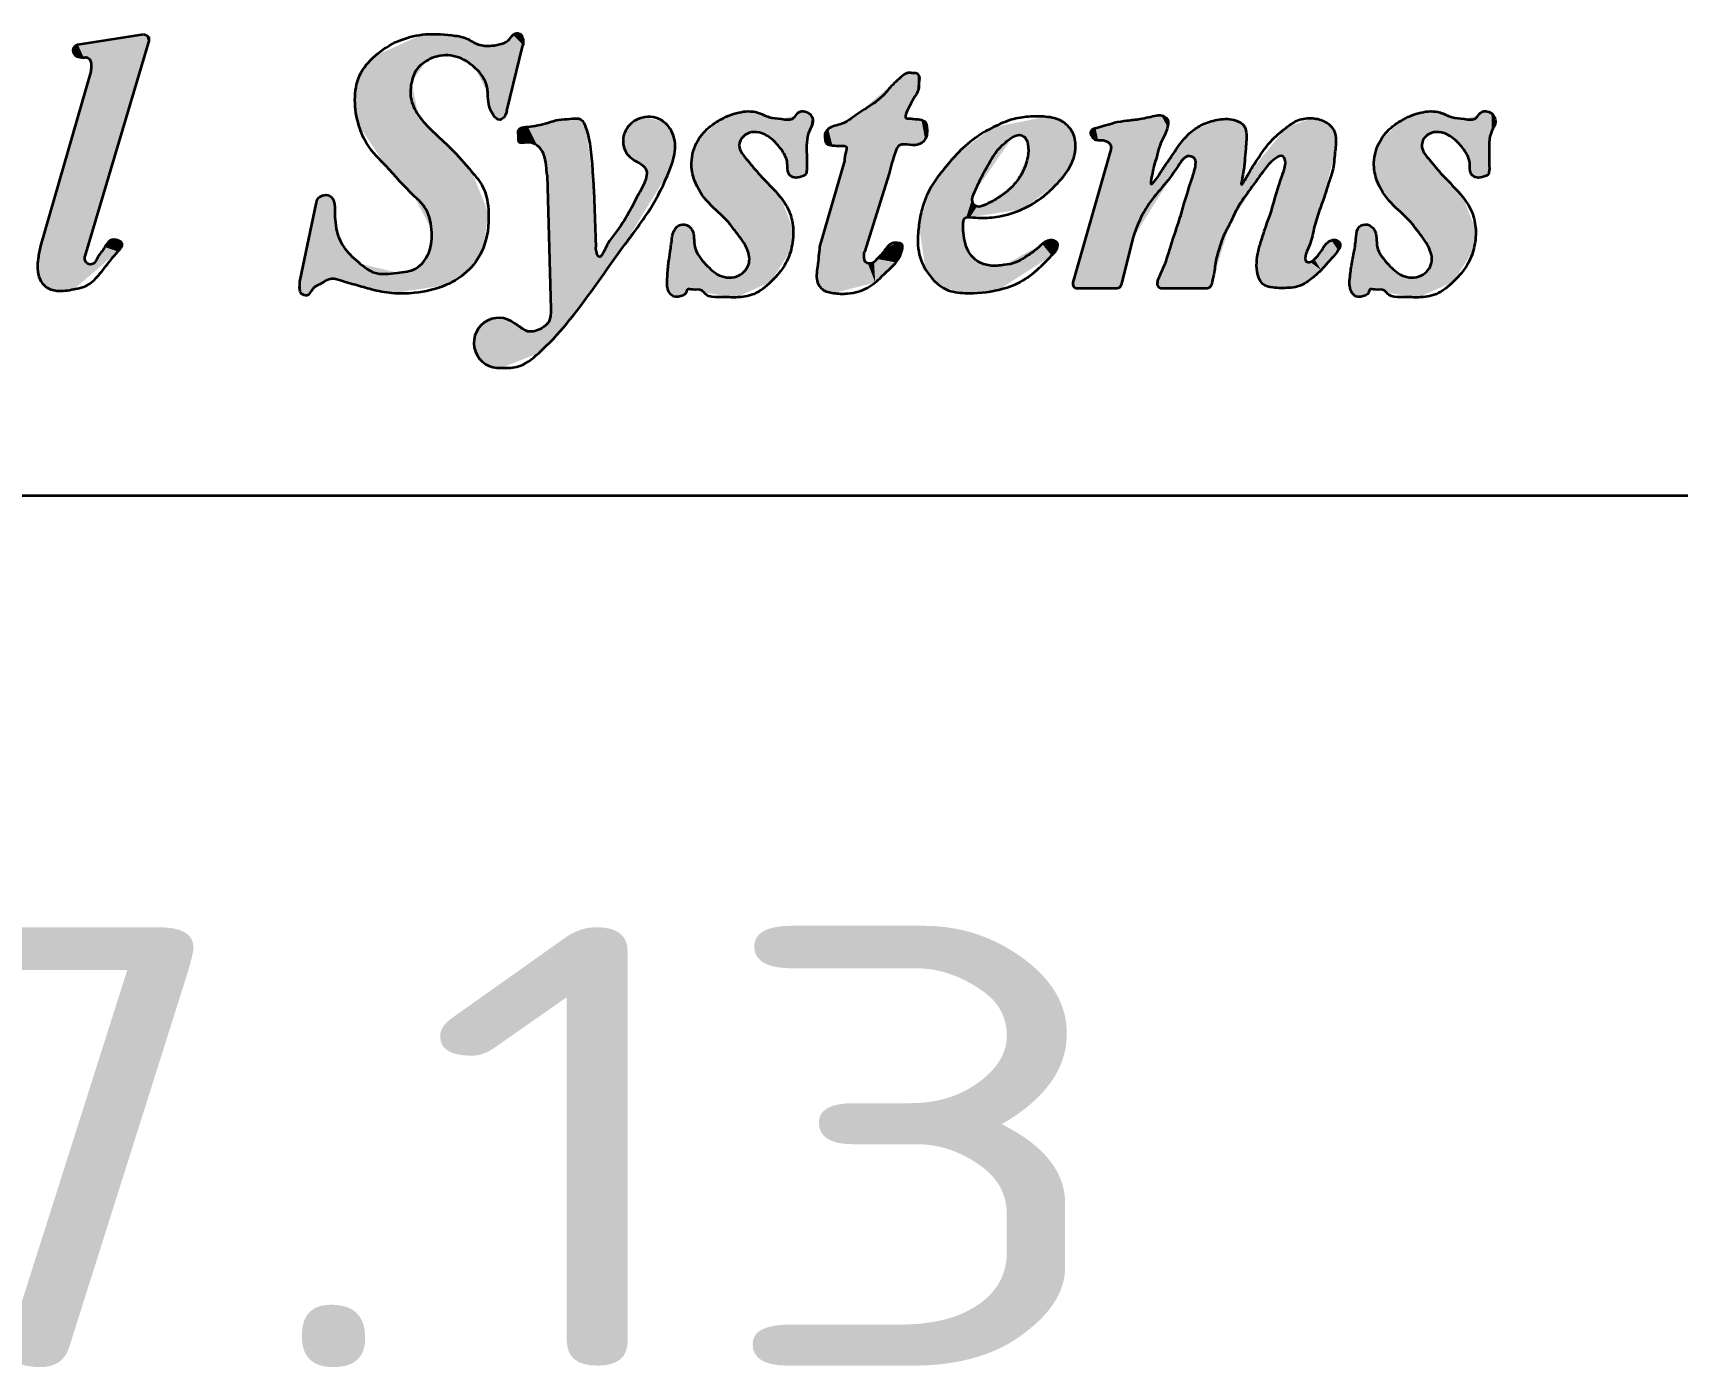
# Model space of a CAD drawing. Extents: x 23 to 417, y 3 to 294.
# Drawn here: x 306.97 to 315.95, y 33.48 to 40.76 of the extents above; entities that cross this region are included whole.
import ezdxf
from ezdxf.enums import TextEntityAlignment as Align

# ---------------------------------------------------------------- set-up
doc = ezdxf.new("R2010")
doc.units = 0
doc.layers.get('0').update_dxf_attribs({"lineweight": 13})
doc.layers.add('5', color=7, linetype='Continuous', lineweight=13)
doc.layers.add('6', color=7, linetype='Continuous', lineweight=13)
doc.styles.get("Standard").update_dxf_attribs({"font": 'isocp.shx'})

# ---------------------------------------------------------------- blocks, each defined once
blk = doc.blocks.new('BLOCK4')
at = {"layer": '5', "color": 7, "lineweight": 13}
blk.add_text('2017.07.13', height=2.4, dxfattribs=at).set_placement((294.6337, 33.481), (312.9106, 33.481), align=Align.FIT)
blk = doc.blocks.new('BLOCK62')
at = {"color": 7, "lineweight": 5}
for points in [[(307.5765, 40.7538), (307.2486, 40.6271), (307.2175, 40.6972)], [(307.5765, 40.7538), (307.2758, 40.6223), (307.2486, 40.6271), (307.2631, 40.6277)], [(307.5765, 40.7538), (307.2899, 40.5725), (307.2758, 40.6223), (307.2846, 40.6098)], [(307.6007, 40.7054), (307.2899, 40.5725), (307.5901, 40.7493), (307.5765, 40.7538)], [(307.6007, 40.7054), (307.5901, 40.7493), (307.6048, 40.7263), (307.6021, 40.7369)], [(307.201, 40.6879), (307.1985, 40.6425), (307.1904, 40.6658)], [(307.212, 40.6327), (307.1985, 40.6425), (307.2175, 40.6972), (307.201, 40.6879)], [(307.212, 40.6327), (307.2175, 40.6972), (307.2486, 40.6271)], [(307.6007, 40.7054), (307.2552, 39.543), (307.2899, 40.5725), (307.2874, 40.5508)], [(307.0091, 39.4189), (307.0134, 39.5985), (307.0406, 39.3773), (307.2874, 40.5508)], [(307.0406, 39.3773), (307.2874, 40.5508), (307.1032, 39.3542)], [(307.1952, 39.3622), (307.1032, 39.3542), (307.2552, 39.543), (307.2874, 40.5508)], [(306.9988, 39.4546), (307.0002, 39.5302), (307.0091, 39.4189), (307.0134, 39.5985)], [(307.4361, 39.5682), (307.3133, 39.5143), (307.3644, 39.5921), (307.3247, 39.5343)], [(307.4361, 39.5682), (307.3644, 39.5921), (307.3817, 39.6183)], [(307.3817, 39.6183), (307.4064, 39.6324), (307.4361, 39.5682), (307.4378, 39.6278)], [(307.4361, 39.5682), (307.4378, 39.6278), (307.4526, 39.5875), (307.4548, 39.6175)], [(307.4526, 39.5875), (307.4548, 39.6175), (307.4584, 39.5972), (307.4595, 39.6108)], [(307.4584, 39.5972), (307.4595, 39.6108), (307.4604, 39.6065)], [(307.1952, 39.3622), (307.2939, 39.4982), (307.4361, 39.5682)], [(307.1952, 39.3622), (307.2552, 39.543), (307.2631, 39.5077), (307.2575, 39.5177)], [(307.1952, 39.3622), (307.2631, 39.5077), (307.2939, 39.4982), (307.2774, 39.4991)], [(307.4361, 39.5682), (307.2939, 39.4982), (307.3133, 39.5143), (307.3066, 39.5059)]]:
    blk.add_solid(points, dxfattribs=at)
blk = doc.blocks.new('BLOCK63')
at = {"color": 7, "lineweight": 5}
for points in [[(309.0974, 40.7512), (308.8406, 40.6366), (309.0392, 40.4933), (308.9001, 40.0329)], [(309.0974, 40.7512), (309.0392, 40.4933), (309.2561, 40.7483), (309.1185, 40.6064)], [(309.1185, 40.6064), (309.1636, 40.6287), (309.2561, 40.7483), (309.2824, 40.6311)], [(309.2561, 40.7483), (309.2824, 40.6311), (309.3389, 40.7301), (309.3862, 40.5691)], [(309.6464, 40.6948), (309.5931, 40.7505), (309.5584, 40.3361), (309.574, 40.7275)], [(309.6464, 40.6948), (309.6182, 40.7596), (309.5931, 40.7505), (309.605, 40.7581)], [(309.6464, 40.6948), (309.6429, 40.7379), (309.6182, 40.7596), (309.6359, 40.7506)], [(309.3389, 40.7301), (309.3862, 40.5691), (309.403, 40.6984), (309.4547, 40.4294)], [(309.403, 40.6984), (309.4547, 40.4294), (309.4769, 40.6914), (309.4661, 40.3504)], [(309.4769, 40.6914), (309.4661, 40.3504), (309.4851, 40.3122)], [(309.5342, 40.7029), (309.4769, 40.6914), (309.4998, 40.295), (309.4851, 40.3122)], [(309.5342, 40.7029), (309.4998, 40.295), (309.5222, 40.2866), (309.5083, 40.2891)], [(309.5222, 40.2866), (309.5333, 40.2912), (309.5342, 40.7029), (309.5451, 40.3031)], [(309.5342, 40.7029), (309.5451, 40.3031), (309.574, 40.7275), (309.5584, 40.3361)], [(308.7561, 40.5294), (308.9001, 40.0329), (308.8406, 40.6366)], [(308.7561, 40.5294), (308.7297, 40.3957), (308.9001, 40.0329), (308.7512, 40.2551)], [(309.0493, 39.8743), (309.0392, 40.4933), (308.9001, 40.0329)], [(309.0743, 40.3144), (309.0392, 40.4933), (309.1477, 39.689), (309.0493, 39.8743)], [(309.0743, 40.3144), (309.1477, 39.689), (309.2531, 40.1307)], [(309.1477, 39.689), (309.2236, 39.3839), (309.2531, 40.1307), (309.3533, 39.4699)], [(309.2531, 40.1307), (309.3533, 39.4699), (309.366, 40.0046), (309.4291, 39.5849)], [(309.366, 40.0046), (309.4291, 39.5849), (309.4588, 39.7785)], [(308.5364, 39.3883), (308.5231, 39.8476), (308.5182, 39.8277)], [(308.5808, 39.4129), (308.5517, 39.8733), (308.5364, 39.3883), (308.5231, 39.8476)], [(308.5921, 39.8712), (308.5794, 39.8758), (308.5808, 39.4129), (308.5517, 39.8733)], [(308.621, 39.418), (308.6083, 39.855), (308.5808, 39.4129), (308.5921, 39.8712)], [(308.621, 39.418), (308.6194, 39.7942), (308.6083, 39.855), (308.6159, 39.8361)], [(308.5182, 39.8277), (308.4302, 39.4119), (308.4516, 39.3296), (308.4382, 39.3373)], [(308.5182, 39.8277), (308.4516, 39.3296), (308.4718, 39.3305), (308.4662, 39.3284)], [(308.5182, 39.8277), (308.4718, 39.3305), (308.4919, 39.3535), (308.4812, 39.3384)], [(308.5182, 39.8277), (308.4919, 39.3535), (308.5364, 39.3883), (308.5132, 39.3764)], [(308.6312, 39.677), (308.6194, 39.7942), (308.6567, 39.4073), (308.621, 39.418)], [(308.6312, 39.677), (308.6567, 39.4073), (308.6743, 39.585)], [(309.2236, 39.3839), (309.1477, 39.689), (309.0911, 39.4975), (309.132, 39.5608)], [(308.7589, 39.5015), (308.6743, 39.585), (308.9314, 39.3407), (308.6567, 39.4073)], [(308.7589, 39.5015), (308.9314, 39.3407), (308.961, 39.4521)], [(309.2236, 39.3839), (309.0911, 39.4975), (308.961, 39.4521), (309.0309, 39.4629)], [(308.4302, 39.4119), (308.4277, 39.362), (308.4382, 39.3373), (308.4299, 39.351)], [(309.2236, 39.3839), (308.961, 39.4521), (308.9314, 39.3407)]]:
    blk.add_solid(points, dxfattribs=at)
blk = doc.blocks.new('BLOCK64')
at = {"color": 7, "lineweight": 5}
for points in [[(310.3126, 40.3014), (310.3074, 40.0322), (310.2561, 40.2806), (310.2752, 40.0536)], [(310.3126, 40.3014), (310.4162, 40.2746), (310.3074, 40.0322), (310.3222, 39.9944)], [(309.6306, 40.2388), (309.6234, 40.1716), (309.6204, 40.2211), (309.6231, 40.1914)], [(309.6306, 40.2388), (309.6282, 40.1623), (309.6234, 40.1716), (309.6246, 40.1666)], [(309.6358, 40.1602), (309.6282, 40.1623), (309.6507, 40.2461), (309.6306, 40.2388)], [(309.6358, 40.1602), (309.6507, 40.2461), (309.6458, 40.1605)], [(309.6688, 40.1633), (309.6458, 40.1605), (309.6737, 40.2487), (309.6507, 40.2461)], [(309.6688, 40.1633), (309.6737, 40.2487), (309.725, 40.1463)], [(309.9026, 40.2921), (309.725, 40.1463), (309.6737, 40.2487)], [(309.9026, 40.2921), (309.7734, 40.0366), (309.725, 40.1463), (309.759, 40.1013)], [(309.9026, 40.2921), (309.799, 39.2531), (309.7734, 40.0366), (309.7782, 39.9851)], [(309.8855, 39.1747), (309.7954, 39.2053), (309.9026, 40.2921), (309.799, 39.2531)], [(309.8855, 39.1747), (309.9026, 40.2921), (310.0512, 39.5555), (310.0439, 39.5912)], [(310.0439, 39.5912), (309.9026, 40.2921), (309.9741, 40.2773), (309.9454, 40.294)], [(310.0439, 39.5912), (309.9741, 40.2773), (310.0301, 39.9515), (309.9886, 40.2461)], [(310.2275, 40.0869), (310.194, 40.1579), (310.2561, 40.2806), (310.2216, 40.2507)], [(310.2275, 40.0869), (310.2561, 40.2806), (310.2752, 40.0536)], [(310.4467, 40.0101), (310.3177, 39.964), (310.4162, 40.2746), (310.3222, 39.9944)], [(310.4467, 40.0101), (310.4162, 40.2746), (310.4771, 40.1292), (310.4502, 40.2371)], [(310.0439, 39.5912), (310.0301, 39.9515), (310.0333, 39.9054)], [(310.4467, 40.0101), (310.1824, 39.5786), (310.3177, 39.964), (310.2915, 39.9071)], [(310.1824, 39.5786), (310.0795, 39.5535), (310.2915, 39.9071), (310.1627, 39.6845)], [(309.8855, 39.1747), (310.0667, 39.5385), (310.1824, 39.5786)], [(310.1824, 39.5786), (310.0667, 39.5385), (310.0795, 39.5535), (310.071, 39.5416)], [(309.8855, 39.1747), (310.0512, 39.5555), (310.0609, 39.5396), (310.0567, 39.5443)], [(309.8855, 39.1747), (310.0609, 39.5396), (310.0667, 39.5385), (310.0632, 39.5384)], [(309.398, 39.1402), (309.3909, 39.012), (309.3843, 39.1098), (309.3807, 39.0437)], [(309.4185, 39.1664), (309.4084, 38.9837), (309.398, 39.1402), (309.3909, 39.012)], [(309.4448, 39.1869), (309.4323, 38.9604), (309.4185, 39.1664), (309.4084, 38.9837)], [(309.4753, 39.2004), (309.4611, 38.9436), (309.4448, 39.1869), (309.4323, 38.9604)], [(309.5081, 39.2062), (309.4931, 38.9343), (309.4753, 39.2004), (309.4611, 38.9436)], [(309.5413, 39.2039), (309.5264, 38.9329), (309.5081, 39.2062), (309.4931, 38.9343)], [(309.7327, 39.014), (309.5264, 38.9329), (309.573, 39.1936), (309.5413, 39.2039)], [(309.7327, 39.014), (309.573, 39.1936), (309.6548, 39.14), (309.6013, 39.1759)], [(309.7327, 39.014), (309.6548, 39.14), (309.749, 39.15), (309.6986, 39.1313)], [(309.8855, 39.1747), (309.7327, 39.014), (309.7954, 39.2053), (309.749, 39.15)], [(309.3843, 39.1098), (309.3807, 39.0437), (309.3785, 39.077)]]:
    blk.add_solid(points, dxfattribs=at)
blk = doc.blocks.new('BLOCK65')
at = {"color": 7, "lineweight": 5}
for points in [[(310.8241, 40.3265), (310.8044, 39.68), (310.7143, 40.2818), (310.6602, 39.8329)], [(310.8652, 39.5909), (310.8044, 39.68), (310.827, 40.1475), (310.8241, 40.3265)], [(310.827, 40.1475), (310.8241, 40.3265), (310.8336, 40.1735), (310.9276, 40.3265)], [(310.8336, 40.1735), (310.9276, 40.3265), (310.8496, 40.1963), (310.8937, 40.2185)], [(310.8937, 40.2185), (310.9276, 40.3265), (310.9494, 40.2129), (310.9912, 40.3014)], [(310.9494, 40.2129), (310.9912, 40.3014), (311.0119, 40.1749), (311.0583, 40.2913)], [(311.1352, 40.3108), (311.0843, 40.0742), (311.0583, 40.2913), (311.0626, 40.1159)], [(311.1352, 40.3108), (311.0911, 40.0106), (311.0843, 40.0742), (311.0894, 40.0513)], [(311.1352, 40.3108), (311.1189, 39.9737), (311.0911, 40.0106), (311.097, 39.9923)], [(311.1352, 40.3108), (311.1572, 39.9737), (311.1189, 39.9737), (311.131, 39.9709)], [(311.1352, 40.3108), (311.1544, 40.3293), (311.1572, 39.9737), (311.1713, 40.3333)], [(311.1572, 39.9737), (311.1713, 40.3333), (311.1765, 39.9798), (311.2077, 40.3226)], [(311.1847, 39.9845), (311.1765, 39.9798), (311.1978, 40.1841), (311.2077, 40.3226)], [(311.1978, 40.1841), (311.2077, 40.3226), (311.2101, 40.2262), (311.2246, 40.3017)], [(311.2101, 40.2262), (311.2246, 40.3017), (311.2258, 40.2591), (311.2296, 40.2763)], [(310.7143, 40.2818), (310.6602, 39.8329), (310.5997, 40.1705), (310.5828, 39.9554)], [(311.0119, 40.1749), (311.0583, 40.2913), (311.0626, 40.1159)], [(310.5997, 40.1705), (310.5828, 39.9554), (310.5666, 40.0523)], [(310.827, 40.1475), (310.8334, 40.1185), (310.8652, 39.5909), (310.8717, 40.0658)], [(311.1951, 40.0957), (311.1927, 39.9945), (311.1978, 40.1841), (311.1847, 39.9845)], [(310.8652, 39.5909), (310.8717, 40.0658), (310.882, 39.5349), (311.0519, 39.8646)], [(311.1951, 40.0957), (311.1964, 40.0184), (311.1927, 39.9945), (311.1951, 40.0081)], [(310.9991, 39.4023), (310.8606, 39.4659), (311.0519, 39.8646), (310.882, 39.5349)], [(310.9991, 39.4023), (311.0519, 39.8646), (311.1097, 39.5775)], [(311.1097, 39.5775), (311.0519, 39.8646), (311.1217, 39.6882)], [(310.4854, 39.3198), (310.4586, 39.3294), (310.4739, 39.6882), (310.4619, 39.6491)], [(310.4854, 39.3198), (310.4739, 39.6882), (310.486, 39.7034)], [(310.5206, 39.3289), (310.4854, 39.3198), (310.5067, 39.7141), (310.486, 39.7034)], [(310.5206, 39.3289), (310.5067, 39.7141), (310.5334, 39.3379), (310.5304, 39.7152)], [(310.5518, 39.7055), (310.5334, 39.3379), (310.5304, 39.7152)], [(310.5518, 39.7055), (310.5424, 39.3587), (310.5334, 39.3379), (310.5405, 39.3545)], [(310.5518, 39.7055), (310.5499, 39.3625), (310.5424, 39.3587), (310.5444, 39.3606)], [(310.5499, 39.3625), (310.5518, 39.7055), (310.557, 39.3625), (310.5678, 39.6882)], [(310.557, 39.3625), (310.5678, 39.6882), (310.5732, 39.3604), (310.5782, 39.6588)], [(310.4432, 39.3484), (310.4345, 39.3748), (310.4619, 39.6491), (310.4349, 39.4317)], [(310.4432, 39.3484), (310.4619, 39.6491), (310.4586, 39.3294)], [(310.5732, 39.3604), (310.5782, 39.6588), (310.5843, 39.5944)], [(310.6085, 39.3596), (310.5732, 39.3604), (310.5975, 39.5592), (310.5843, 39.5944)], [(310.6085, 39.3596), (310.5975, 39.5592), (310.6351, 39.3438), (310.6452, 39.4979)], [(310.8087, 39.318), (310.6351, 39.3438), (310.7197, 39.4379), (310.6452, 39.4979)], [(310.8087, 39.318), (310.7197, 39.4379), (310.8248, 39.4369), (310.7722, 39.426)], [(310.9991, 39.4023), (310.8087, 39.318), (310.8606, 39.4659), (310.8248, 39.4369)]]:
    blk.add_solid(points, dxfattribs=at)
blk = doc.blocks.new('BLOCK66')
at = {"color": 7, "lineweight": 5}
for points in [[(311.4651, 40.3133), (311.7263, 40.5341), (311.5088, 39.5452), (311.5105, 39.5651)], [(311.7263, 40.5341), (311.6455, 39.9931), (311.5105, 39.5651)], [(311.7263, 40.5341), (311.6915, 40.1375), (311.6455, 39.9931), (311.6798, 40.1122)], [(311.7263, 40.5341), (311.7341, 40.3038), (311.6915, 40.1375), (311.7165, 40.1524)], [(311.7263, 40.5341), (311.7693, 40.5437), (311.7341, 40.3038), (311.7346, 40.3096)], [(311.7346, 40.3096), (311.7693, 40.5437), (311.7383, 40.3224)], [(311.7383, 40.3224), (311.7693, 40.5437), (311.7776, 40.4011), (311.7879, 40.5433)], [(311.7776, 40.4011), (311.7879, 40.5433), (311.7986, 40.4352), (311.8021, 40.5356)], [(311.7986, 40.4352), (311.8021, 40.5356), (311.8083, 40.4911), (311.8092, 40.5203)], [(311.8083, 40.4911), (311.8092, 40.5203), (311.8101, 40.5105)], [(311.4651, 40.3133), (311.4044, 40.1432), (311.3855, 40.2642), (311.3972, 40.1441)], [(311.4651, 40.3133), (311.4128, 40.137), (311.4044, 40.1432), (311.4099, 40.141)], [(311.4651, 40.3133), (311.5088, 39.5452), (311.4128, 40.137), (311.4134, 40.1315)], [(311.7577, 40.1499), (311.7165, 40.1524), (311.7352, 40.2991), (311.7341, 40.3038)], [(311.7577, 40.1499), (311.7352, 40.2991), (311.7412, 40.2949), (311.7365, 40.2973)], [(311.7412, 40.2949), (311.7549, 40.2937), (311.7577, 40.1499), (311.7867, 40.2906)], [(311.313, 40.2368), (311.2996, 40.1634), (311.2944, 40.2043), (311.2954, 40.1805)], [(311.313, 40.2368), (311.3354, 40.1472), (311.2996, 40.1634), (311.3127, 40.1513)], [(311.313, 40.2368), (311.3352, 40.2494), (311.3354, 40.1472), (311.3855, 40.2642)], [(311.3354, 40.1472), (311.3855, 40.2642), (311.3807, 40.1439), (311.3972, 40.1441)], [(311.7577, 40.1499), (311.7867, 40.2906), (311.7984, 40.1506), (311.8216, 40.2864)], [(311.7984, 40.1506), (311.8216, 40.2864), (311.8164, 40.1571), (311.8415, 40.181)], [(311.8216, 40.2864), (311.8372, 40.2798), (311.8415, 40.181), (311.8472, 40.2672)], [(311.8415, 40.181), (311.8472, 40.2672), (311.8499, 40.202), (311.8509, 40.2495)], [(311.5122, 39.5177), (311.4083, 40.1103), (311.5088, 39.5452), (311.4134, 40.1315)], [(311.2547, 39.3985), (311.2657, 39.594), (311.2808, 39.3627), (311.4018, 40.0628)], [(311.2808, 39.3627), (311.4018, 40.0628), (311.2996, 39.3518), (311.3427, 39.3411)], [(311.5122, 39.5177), (311.3427, 39.3411), (311.4083, 40.1103), (311.4018, 40.0628)], [(311.2491, 39.4263), (311.2539, 39.485), (311.2547, 39.3985), (311.2657, 39.594)], [(311.5791, 39.5276), (311.6309, 39.5883), (311.6828, 39.5085), (311.6869, 39.6152)], [(311.6828, 39.5085), (311.6869, 39.6152), (311.7155, 39.5774), (311.709, 39.6113)], [(311.7155, 39.5774), (311.709, 39.6113), (311.7186, 39.5976)], [(311.5694, 39.3993), (311.3427, 39.3411), (311.5289, 39.5031), (311.5122, 39.5177)], [(311.5694, 39.3993), (311.5289, 39.5031), (311.5626, 39.5105), (311.5524, 39.5045)], [(311.5694, 39.3993), (311.5626, 39.5105), (311.6828, 39.5085), (311.5791, 39.5276)]]:
    blk.add_solid(points, dxfattribs=at)
blk = doc.blocks.new('BLOCK67')
at = {"color": 7, "lineweight": 5}
for points in [[(314.4392, 40.2818), (314.5294, 39.68), (314.549, 40.3265)], [(314.5585, 40.1735), (314.549, 40.3265), (314.5519, 40.1475), (314.5294, 39.68)], [(314.5746, 40.1963), (314.6526, 40.3265), (314.5585, 40.1735), (314.549, 40.3265)], [(314.5746, 40.1963), (314.6186, 40.2185), (314.6526, 40.3265), (314.6743, 40.2129)], [(314.6526, 40.3265), (314.6743, 40.2129), (314.7161, 40.3014), (314.7368, 40.1749)], [(314.7161, 40.3014), (314.7368, 40.1749), (314.7832, 40.2913), (314.7875, 40.1159)], [(314.8601, 40.3108), (314.7832, 40.2913), (314.8092, 40.0742), (314.7875, 40.1159)], [(314.8601, 40.3108), (314.8092, 40.0742), (314.816, 40.0106), (314.8143, 40.0513)], [(314.8601, 40.3108), (314.816, 40.0106), (314.8439, 39.9737), (314.822, 39.9923)], [(314.8601, 40.3108), (314.8439, 39.9737), (314.8821, 39.9737), (314.8559, 39.9709)], [(314.8601, 40.3108), (314.8821, 39.9737), (314.8794, 40.3293)], [(314.8963, 40.3333), (314.8794, 40.3293), (314.9015, 39.9798), (314.8821, 39.9737)], [(314.8963, 40.3333), (314.9015, 39.9798), (314.9326, 40.3226)], [(314.9015, 39.9798), (314.9227, 40.1841), (314.9326, 40.3226), (314.935, 40.2262)], [(314.9326, 40.3226), (314.935, 40.2262), (314.9496, 40.3017), (314.9507, 40.2591)], [(314.9496, 40.3017), (314.9507, 40.2591), (314.9546, 40.2763)], [(314.3247, 40.1705), (314.3851, 39.8329), (314.4392, 40.2818), (314.5294, 39.68)], [(314.2915, 40.0523), (314.3077, 39.9554), (314.3247, 40.1705), (314.3851, 39.8329)], [(314.5519, 40.1475), (314.5294, 39.68), (314.5901, 39.5909)], [(314.5901, 39.5909), (314.5583, 40.1185), (314.5519, 40.1475)], [(314.5901, 39.5909), (314.6069, 39.5349), (314.5583, 40.1185), (314.5966, 40.0658)], [(314.9227, 40.1841), (314.9015, 39.9798), (314.9096, 39.9845)], [(314.9201, 40.0957), (314.9227, 40.1841), (314.9176, 39.9945), (314.9096, 39.9845)], [(314.7769, 39.8646), (314.5966, 40.0658), (314.724, 39.4023), (314.6069, 39.5349)], [(314.9201, 40.0957), (314.9176, 39.9945), (314.9213, 40.0184), (314.92, 40.0081)], [(314.7769, 39.8646), (314.724, 39.4023), (314.8466, 39.6882), (314.8347, 39.5775)], [(314.1945, 39.6491), (314.2104, 39.3198), (314.2013, 39.6881), (314.211, 39.7034)], [(314.2455, 39.3289), (314.2312, 39.7143), (314.2104, 39.3198), (314.211, 39.7034)], [(314.2455, 39.3289), (314.2583, 39.3379), (314.2312, 39.7143), (314.2553, 39.7152)], [(314.2769, 39.7054), (314.2553, 39.7152), (314.2654, 39.3545), (314.2583, 39.3379)], [(314.2769, 39.7054), (314.2654, 39.3545), (314.2694, 39.3606), (314.2674, 39.3587)], [(314.2694, 39.3606), (314.2749, 39.3625), (314.2769, 39.7054), (314.2819, 39.3625)], [(314.2769, 39.7054), (314.2819, 39.3625), (314.2927, 39.6882), (314.2981, 39.3604)], [(314.2927, 39.6882), (314.2981, 39.3604), (314.303, 39.6589)], [(314.1607, 39.4317), (314.1594, 39.3748), (314.1945, 39.6491), (314.1681, 39.3484)], [(314.1681, 39.3484), (314.1835, 39.3294), (314.1945, 39.6491), (314.2104, 39.3198)], [(314.3092, 39.5944), (314.303, 39.6589), (314.3334, 39.3596), (314.2981, 39.3604)], [(314.3092, 39.5944), (314.3334, 39.3596), (314.3225, 39.5592)], [(314.3701, 39.4979), (314.3225, 39.5592), (314.3601, 39.3438), (314.3334, 39.3596)], [(314.3701, 39.4979), (314.3601, 39.3438), (314.4446, 39.4379), (314.5336, 39.318)], [(314.6069, 39.5349), (314.5855, 39.4659), (314.724, 39.4023), (314.5498, 39.4369)], [(314.5336, 39.318), (314.4971, 39.426), (314.4446, 39.4379)], [(314.724, 39.4023), (314.5498, 39.4369), (314.5336, 39.318), (314.4971, 39.426)]]:
    blk.add_solid(points, dxfattribs=at)
blk = doc.blocks.new('BLOCK68')
at = {"color": 7, "lineweight": 5}
for points in [[(312.501, 40.3032), (312.2131, 40.2459), (312.3439, 40.2031), (312.32, 40.1935)], [(312.501, 40.3032), (312.3439, 40.2031), (312.3935, 40.1801), (312.3717, 40.2004)], [(312.501, 40.3032), (312.3935, 40.1801), (312.5652, 39.9418), (312.4024, 40.1534)], [(312.501, 40.3032), (312.5652, 39.9418), (312.5875, 40.2787)], [(312.2131, 40.2459), (312.0135, 40.0979), (312.0658, 39.7542), (312.0533, 39.7431)], [(312.2131, 40.2459), (312.0658, 39.7542), (312.1116, 39.892), (312.0984, 39.8563)], [(312.2131, 40.2459), (312.1116, 39.892), (312.32, 40.1935)], [(312.6392, 40.0439), (312.5875, 40.2787), (312.5652, 39.9418)], [(312.6392, 40.0439), (312.6629, 40.138), (312.5875, 40.2787), (312.6443, 40.2219)], [(312.4016, 40.0851), (312.5652, 39.9418), (312.4024, 40.1534)], [(312.0135, 40.0979), (311.8761, 39.9231), (312.0576, 39.3414), (311.9333, 39.3739)], [(312.0135, 40.0979), (312.0576, 39.3414), (312.0533, 39.7431), (312.0499, 39.7231)], [(312.4016, 40.0851), (312.3285, 39.935), (312.5652, 39.9418), (312.3722, 39.799)], [(311.8761, 39.9231), (311.8079, 39.7126), (311.9333, 39.3739), (311.8441, 39.4701)], [(312.0864, 39.7553), (312.0998, 39.8389), (312.0658, 39.7542), (312.0984, 39.8563)], [(312.1723, 39.8249), (312.1405, 39.8131), (312.3285, 39.935), (312.3722, 39.799)], [(312.0864, 39.7553), (312.1249, 39.814), (312.0998, 39.8389), (312.1096, 39.8236)], [(312.0864, 39.7553), (312.3722, 39.799), (312.1249, 39.814), (312.1405, 39.8131)], [(312.0616, 39.6102), (312.0499, 39.7231), (312.0859, 39.5563), (312.0576, 39.3414)], [(312.532, 39.5459), (312.4813, 39.6086), (312.2443, 39.3598), (312.2735, 39.4947)], [(312.532, 39.5459), (312.5343, 39.6295), (312.4813, 39.6086), (312.5015, 39.6234)], [(312.5618, 39.5854), (312.5487, 39.6262), (312.532, 39.5459), (312.5343, 39.6295)], [(312.5618, 39.5854), (312.5657, 39.6052), (312.5487, 39.6262), (312.5595, 39.6186)], [(312.2443, 39.3598), (312.129, 39.5143), (312.0576, 39.3414), (312.0859, 39.5563)], [(312.2443, 39.3598), (312.2735, 39.4947), (312.129, 39.5143), (312.1948, 39.4916)]]:
    blk.add_solid(points, dxfattribs=at)
blk = doc.blocks.new('BLOCK69')
at = {"color": 7, "lineweight": 5}
for points in [[(313.0625, 40.3013), (312.7856, 40.1763), (312.7719, 40.2415)], [(313.0625, 40.3013), (312.8404, 40.1643), (312.7856, 40.1763), (312.8245, 40.1722)], [(313.0625, 40.3013), (312.8562, 40.1389), (312.8404, 40.1643), (312.8516, 40.1527)], [(312.8887, 39.3682), (312.8552, 40.1251), (313.0625, 40.3013), (312.8562, 40.1389)], [(312.8887, 39.3682), (313.0625, 40.3013), (312.8907, 39.3682)], [(313.0625, 40.3013), (312.8927, 39.3685), (312.8907, 39.3682)], [(313.0625, 40.3013), (312.8966, 39.3695), (312.8927, 39.3685), (312.8946, 39.3689)], [(313.0625, 40.3013), (312.9002, 39.3711), (312.8966, 39.3695), (312.8984, 39.3702)], [(313.0625, 40.3013), (312.9036, 39.3733), (312.9002, 39.3711), (312.902, 39.3721)], [(313.0625, 40.3013), (312.9066, 39.376), (312.9036, 39.3733), (312.9051, 39.3746)], [(313.0625, 40.3013), (312.909, 39.3792), (312.9066, 39.376), (312.9078, 39.3776)], [(313.0625, 40.3013), (312.9109, 39.3827), (312.909, 39.3792), (312.91, 39.3809)], [(313.0625, 40.3013), (312.9122, 39.3865), (312.9109, 39.3827), (312.9116, 39.3846)], [(312.9751, 39.6389), (312.9122, 39.3865), (313.0726, 39.9428), (313.0625, 40.3013)], [(313.0735, 39.9536), (313.0726, 39.9428), (313.1046, 40.31), (313.0625, 40.3013)], [(313.0735, 39.9536), (313.1046, 40.31), (313.0785, 39.9801)], [(313.1647, 40.2483), (313.0785, 39.9801), (313.1306, 40.3109), (313.1046, 40.31)], [(313.1647, 40.2483), (313.1306, 40.3109), (313.1682, 40.2725), (313.1571, 40.2979)], [(313.8114, 40.2431), (313.9491, 40.2953), (313.8068, 40.0635), (313.8264, 39.3695)], [(313.9491, 40.2953), (313.9161, 39.5337), (313.8264, 39.3695), (313.9164, 39.5244)], [(313.9407, 39.6058), (313.9202, 39.5539), (313.9491, 40.2953), (313.9161, 39.5337)], [(313.9672, 39.7055), (313.9407, 39.6058), (314.019, 40.2798), (313.9491, 40.2953)], [(312.7448, 40.214), (312.7467, 40.2244), (312.7478, 40.2034), (312.7538, 40.2329)], [(312.7478, 40.2034), (312.7538, 40.2329), (312.757, 40.188), (312.7719, 40.2415)], [(312.757, 40.188), (312.7719, 40.2415), (312.7703, 40.1792), (312.7856, 40.1763)], [(313.3021, 40.2277), (313.2241, 40.0379), (313.1846, 40.0846)], [(313.3021, 40.2277), (313.2603, 40.0813), (313.2241, 40.0379), (313.247, 40.0694)], [(313.3021, 40.2277), (313.2993, 40.0845), (313.2603, 40.0813), (313.2837, 40.0884)], [(313.3021, 40.2277), (313.4458, 40.2881), (313.2993, 40.0845), (313.3176, 40.062)], [(313.3805, 39.3682), (313.3176, 40.062), (313.3824, 39.3682), (313.4458, 40.2881)], [(313.4458, 40.2881), (313.3844, 39.3685), (313.3824, 39.3682)], [(313.4458, 40.2881), (313.3883, 39.3694), (313.3844, 39.3685), (313.3864, 39.3689)], [(313.4458, 40.2881), (313.3919, 39.371), (313.3883, 39.3694), (313.3901, 39.3702)], [(313.4458, 40.2881), (313.3953, 39.3732), (313.3919, 39.371), (313.3936, 39.372)], [(313.4458, 40.2881), (313.3982, 39.3759), (313.3953, 39.3732), (313.3968, 39.3745)], [(313.4458, 40.2881), (313.4007, 39.379), (313.3982, 39.3759), (313.3995, 39.3774)], [(313.4458, 40.2881), (313.4026, 39.3824), (313.4007, 39.379), (313.4017, 39.3807)], [(313.4458, 40.2881), (313.4039, 39.3862), (313.4026, 39.3824), (313.4033, 39.3843)], [(313.5058, 39.7219), (313.4039, 39.3862), (313.5382, 40.2832), (313.4458, 40.2881)], [(313.5058, 39.7219), (313.5382, 40.2832), (313.5679, 39.9337), (313.5675, 39.9351)], [(313.5675, 39.9351), (313.5382, 40.2832), (313.5679, 39.9432), (313.5692, 40.267)], [(313.5762, 39.9857), (313.5679, 39.9432), (313.5916, 40.232), (313.5692, 40.267)], [(313.5762, 39.9857), (313.5916, 40.232), (313.5949, 40.1775)], [(313.8114, 40.2431), (313.6962, 40.018), (313.6027, 39.9863)], [(313.8114, 40.2431), (313.7741, 40.0874), (313.6962, 40.018), (313.7586, 40.0791)], [(313.8114, 40.2431), (313.792, 40.0887), (313.7741, 40.0874), (313.7817, 40.0896)], [(313.8114, 40.2431), (313.8068, 40.0635), (313.792, 40.0887), (313.7988, 40.0829)], [(313.9672, 39.7055), (314.019, 40.2798), (313.9973, 39.802)], [(314.0787, 40.106), (313.9973, 39.802), (314.064, 40.2434), (314.019, 40.2798)], [(314.0787, 40.106), (314.064, 40.2434), (314.0834, 40.1867)], [(312.8887, 39.3682), (312.6714, 39.3682), (312.8552, 40.1251), (312.852, 40.1115)], [(312.852, 40.1115), (312.6492, 39.3826), (312.6481, 39.3991), (312.6483, 39.3853)], [(312.852, 40.1115), (312.6521, 39.3778), (312.6492, 39.3826), (312.6505, 39.3801)], [(312.852, 40.1115), (312.6559, 39.3738), (312.6521, 39.3778), (312.6539, 39.3757)], [(312.852, 40.1115), (312.6606, 39.3707), (312.6559, 39.3738), (312.6582, 39.3721)], [(312.852, 40.1115), (312.6659, 39.3688), (312.6606, 39.3707), (312.6632, 39.3696)], [(312.852, 40.1115), (312.6714, 39.3682), (312.6659, 39.3688), (312.6686, 39.3683)], [(312.9751, 39.6389), (313.0809, 39.9386), (313.2241, 40.0379), (313.0938, 39.9521)], [(313.2241, 40.0379), (313.0938, 39.9521), (313.1846, 40.0846)], [(313.3805, 39.3682), (313.2975, 39.9634), (313.3176, 40.062), (313.3165, 40.0314)], [(313.8264, 39.3695), (313.8031, 40.0205), (313.8068, 40.0635)], [(312.9751, 39.6389), (313.0726, 39.9428), (313.0741, 39.9366), (313.0733, 39.9381)], [(313.076, 39.9359), (313.0774, 39.9363), (312.9751, 39.6389), (313.0809, 39.9386)], [(312.9751, 39.6389), (313.0741, 39.9366), (313.076, 39.9359), (313.0749, 39.9361)], [(313.3805, 39.3682), (313.1326, 39.3682), (313.2975, 39.9634), (313.1848, 39.6052)], [(313.6962, 40.018), (313.5058, 39.7219), (313.5714, 39.9347), (313.5689, 39.933)], [(313.6962, 40.018), (313.5714, 39.9347), (313.6027, 39.9863), (313.5756, 39.94)], [(313.7005, 39.3809), (313.6629, 39.4248), (313.7848, 39.9667), (313.6989, 39.697)], [(313.7005, 39.3809), (313.7848, 39.9667), (313.7409, 39.3715)], [(313.8264, 39.3695), (313.7409, 39.3715), (313.8031, 40.0205), (313.7848, 39.9667)], [(313.5058, 39.7219), (313.5679, 39.9337), (313.5689, 39.933)], [(313.6989, 39.697), (313.6629, 39.4248), (313.6511, 39.4925)], [(313.1848, 39.6052), (313.1103, 39.3829), (313.1094, 39.3995)], [(313.1848, 39.6052), (313.1131, 39.378), (313.1103, 39.3829), (313.1115, 39.3804)], [(313.1848, 39.6052), (313.1169, 39.3739), (313.1131, 39.378), (313.1149, 39.3758)], [(313.1848, 39.6052), (313.1216, 39.3708), (313.1169, 39.3739), (313.1192, 39.3722)], [(313.1848, 39.6052), (313.127, 39.3688), (313.1216, 39.3708), (313.1242, 39.3696)], [(313.1848, 39.6052), (313.1326, 39.3682), (313.127, 39.3688), (313.1298, 39.3683)], [(313.9666, 39.5256), (314.0004, 39.5654), (314.0036, 39.466), (314.0342, 39.613)], [(314.0036, 39.466), (314.0342, 39.613), (314.0963, 39.575), (314.0595, 39.6287)], [(314.0595, 39.6287), (314.0795, 39.6322), (314.0963, 39.575), (314.1, 39.6219)], [(314.0963, 39.575), (314.1, 39.6219), (314.1066, 39.5984), (314.1064, 39.6102)], [(313.8264, 39.3695), (313.9164, 39.5244), (313.9221, 39.3987), (313.9193, 39.5169)], [(313.9221, 39.3987), (313.9193, 39.5169), (313.9284, 39.5111)], [(314.0036, 39.466), (313.9221, 39.3987), (313.9443, 39.5111), (313.9284, 39.5111)], [(314.0036, 39.466), (313.9443, 39.5111), (313.9666, 39.5256), (313.9527, 39.5145)], [(312.6476, 39.388), (312.6472, 39.3908), (312.6481, 39.3991), (312.6475, 39.3963)], [(312.6476, 39.388), (312.6481, 39.3991), (312.6483, 39.3853)], [(313.1093, 39.3855), (313.1087, 39.3883), (313.1094, 39.3995), (313.1087, 39.3968)], [(313.1093, 39.3855), (313.1094, 39.3995), (313.1103, 39.3829)], [(312.6475, 39.3963), (312.6472, 39.3908), (312.6472, 39.3936)], [(313.1084, 39.3911), (313.1084, 39.3939), (313.1087, 39.3883), (313.1087, 39.3968)]]:
    blk.add_solid(points, dxfattribs=at)

msp = doc.modelspace()

# ---------------------------------------------------------------- linework, layer by layer
at = {"color": 7, "lineweight": 35}
msp.add_line((250.7625, 38.2375), (337.7625, 38.2375), dxfattribs=at)
at = {"layer": '6', "color": 7, "lineweight": 35, "ltscale": 0.009086}
msp.add_line((307.2175, 40.6972), (307.5765, 40.7538), dxfattribs=at)
at = {"layer": '6', "color": 7, "lineweight": 35, "ltscale": 0.030318}
msp.add_line((307.6007, 40.7054), (307.2553, 39.543), dxfattribs=at)
at = {"layer": '6', "color": 7, "lineweight": 35, "ltscale": 0.009233}
msp.add_line((309.5584, 40.3361), (309.6464, 40.6948), dxfattribs=at)
at = {"layer": '6', "color": 7, "lineweight": 35, "ltscale": 0.024773}
msp.add_line((307.2874, 40.5508), (307.0134, 39.5985), dxfattribs=at)
at = {"layer": '6', "color": 7, "lineweight": 35, "ltscale": 0.012203}
msp.add_line((311.4018, 40.0628), (311.2657, 39.594), dxfattribs=at)
at = {"layer": '6', "color": 7, "lineweight": 35, "ltscale": 0.018525}
msp.add_line((312.852, 40.1115), (312.6481, 39.3991), dxfattribs=at)
at = {"layer": '6', "color": 7, "lineweight": 35, "ltscale": 0.018307}
msp.add_line((309.7782, 39.9851), (309.7991, 39.2531), dxfattribs=at)
at = {"layer": '6', "color": 7, "lineweight": 35, "ltscale": 0.011218}
msp.add_line((311.6455, 39.9931), (311.5105, 39.5651), dxfattribs=at)
at = {"layer": '6', "color": 7, "lineweight": 35, "ltscale": 0.007857}
msp.add_line((310.0333, 39.9054), (310.0439, 39.5912), dxfattribs=at)
at = {"layer": '6', "color": 7, "lineweight": 35, "ltscale": 0.010626}
msp.add_line((308.4302, 39.4119), (308.5182, 39.8277), dxfattribs=at)
at = {"layer": '6', "color": 7, "lineweight": 35, "ltscale": 0.006503}
msp.add_line((312.9751, 39.6389), (312.9122, 39.3865), dxfattribs=at)
at = {"layer": '6', "color": 7, "lineweight": 35, "ltscale": 0.005431}
msp.add_line((312.6714, 39.3682), (312.8887, 39.3682), dxfattribs=at)
at = {"layer": '6', "color": 7, "lineweight": 35, "ltscale": 0.006198}
msp.add_line((313.1326, 39.3682), (313.3805, 39.3682), dxfattribs=at)
at = {"layer": '6', "color": 7, "lineweight": 35}
for centre, radius, start, end in [((312.6714, 39.3924), 0.0242, 164.03039, 270), ((313.1326, 39.3924), 0.0242, 162.99694, 270), ((312.8887, 39.3924), 0.0242, 270, 346.01543), ((313.3805, 39.3924), 0.0242, 270, 345.12433), ((309.5152, 39.0694), 0.1369, 51.05759, 274.67459)]:
    msp.add_arc(centre, radius, start, end, dxfattribs=at)
for points, knots in [([(307.5765, 40.7538), (307.5836, 40.752), (307.5978, 40.7483), (307.6075, 40.726), (307.603, 40.7123), (307.6007, 40.7054)], [0, 0, 0, 0, 0.0869014, 0.1741679, 0.2620393, 0.2620393, 0.2620393, 0.2620393]), ([(308.5182, 39.8277), (308.5201, 39.838), (308.5239, 39.8584), (308.554, 39.8779), (308.589, 39.8779), (308.6192, 39.8456), (308.6189, 39.7971), (308.6211, 39.7382), (308.6296, 39.6649), (308.6719, 39.5752), (308.7498, 39.5081), (308.8413, 39.4353), (308.9531, 39.4528), (309.0707, 39.4618), (309.1461, 39.5646), (309.1547, 39.6881), (309.1256, 39.8058), (309.0148, 39.9027), (308.9171, 40.0198), (308.7982, 40.1344), (308.7435, 40.2631), (308.7224, 40.3919), (308.7438, 40.5339), (308.8393, 40.6451), (308.9599, 40.7215), (309.1054, 40.7599), (309.2312, 40.7526), (309.3371, 40.7379), (309.4014, 40.6911), (309.4721, 40.6888), (309.5312, 40.6989), (309.5764, 40.7226), (309.5956, 40.7622), (309.6321, 40.7595), (309.6464, 40.7339), (309.6488, 40.7121), (309.6468, 40.6977), (309.6464, 40.6948)], [0, 0, 0, 0, 0.123936, 0.24592, 0.412677, 0.507211, 0.762078, 0.971555, 1.248763, 1.667554, 2.157513, 2.523434, 3.049167, 3.477486, 3.932307, 4.464819, 4.990699, 5.351601, 6.249617, 6.895334, 7.363972, 7.950507, 8.500076, 9.075411, 9.698834, 10.248764, 10.903072, 11.252829, 11.547472, 11.853959, 12.094642, 12.287803, 12.467356, 12.57416, 12.661709, 12.804919, 12.841179, 12.841179, 12.841179, 12.841179]), ([(307.2175, 40.6972), (307.2087, 40.6931), (307.1896, 40.6841), (307.1885, 40.6489), (307.2149, 40.6281), (307.2428, 40.6256), (307.2714, 40.6299), (307.2899, 40.6054), (307.2911, 40.5776), (307.2884, 40.558), (307.2874, 40.5508)], [0, 0, 0, 0, 0.1135102, 0.2453343, 0.3476466, 0.5003712, 0.5874598, 0.6789255, 0.8339248, 0.9243751, 0.9243751, 0.9243751, 0.9243751]), ([(309.5584, 40.3361), (309.5531, 40.3184), (309.5466, 40.2965), (309.5113, 40.2806), (309.4598, 40.3355), (309.4562, 40.4002), (309.4515, 40.4942), (309.3912, 40.5747), (309.2877, 40.6421), (309.1828, 40.6417), (309.1142, 40.6054), (309.061, 40.566), (309.0352, 40.491), (309.0274, 40.401), (309.074, 40.3044), (309.1566, 40.2186), (309.2641, 40.1252), (309.3514, 40.0214), (309.4441, 39.9134), (309.467, 39.7608), (309.4485, 39.5987), (309.3565, 39.4579), (309.2214, 39.3726), (309.0721, 39.3393), (308.9344, 39.3363), (308.8264, 39.3569), (308.7357, 39.3851), (308.665, 39.4029), (308.596, 39.4303), (308.5478, 39.3906), (308.4952, 39.3717), (308.479, 39.3194), (308.4257, 39.337), (308.427, 39.3788), (308.4294, 39.4033), (308.4302, 39.4119)], [0, 0, 0, 0, 0.212383, 0.261996, 0.447849, 0.946895, 1.089431, 1.600156, 2.099005, 2.58888, 2.796358, 3.058355, 3.382223, 3.740155, 4.153311, 4.655909, 5.211589, 5.909583, 6.34161, 6.939054, 7.746761, 8.314996, 8.956665, 9.67196, 10.182626, 10.650689, 11.027392, 11.349521, 11.574116, 11.878863, 12.039251, 12.263216, 12.384238, 12.587073, 12.696994, 12.696994, 12.696994, 12.696994]), ([(311.7264, 40.5341), (311.7022, 40.5134), (311.6591, 40.4763), (311.6108, 40.4132), (311.5442, 40.3628), (311.4675, 40.3185), (311.3948, 40.2578), (311.3233, 40.2528), (311.2923, 40.2137), (311.2942, 40.1843), (311.3009, 40.1503), (311.3422, 40.1469), (311.3717, 40.1423), (311.4208, 40.1466), (311.4038, 40.1012), (311.4026, 40.0775), (311.4018, 40.0628)], [0, 0, 0, 0, 0.392093, 0.702132, 0.975915, 1.417444, 1.803081, 2.122725, 2.233396, 2.376927, 2.481084, 2.616567, 2.804057, 2.933731, 3.053829, 3.251311, 3.251311, 3.251311, 3.251311]), ([(311.7264, 40.5341), (311.7327, 40.5381), (311.7459, 40.5466), (311.7702, 40.5422), (311.7976, 40.5463), (311.8131, 40.5184), (311.8063, 40.4885), (311.8095, 40.4449), (311.7796, 40.4078), (311.7574, 40.3629), (311.7412, 40.3346), (311.7294, 40.2938), (311.7612, 40.2941), (311.7871, 40.2897), (311.8181, 40.2895), (311.8469, 40.2767), (311.8538, 40.2343), (311.8535, 40.1883), (311.811, 40.1478), (311.7597, 40.1475), (311.6984, 40.1597), (311.6674, 40.0825), (311.655, 40.0316), (311.6455, 39.9931)], [0, 0, 0, 0, 0.089997, 0.186341, 0.297391, 0.397575, 0.518017, 0.674966, 0.918218, 1.077959, 1.281122, 1.384826, 1.462039, 1.593881, 1.738836, 1.840466, 1.948268, 2.233454, 2.376678, 2.620354, 2.859074, 3.022938, 3.534352, 3.534352, 3.534352, 3.534352]), ([(309.5264, 38.9329), (309.5559, 38.9323), (309.6337, 38.9307), (309.7577, 39.0308), (309.9506, 39.2393), (310.1328, 39.5202), (310.3411, 39.785), (310.436, 39.9729), (310.4877, 40.1236), (310.4633, 40.2398), (310.3709, 40.3155), (310.2569, 40.296), (310.1853, 40.2124), (310.1953, 40.1039), (310.2647, 40.0582), (310.3184, 40.0302), (310.3266, 39.9702), (310.2623, 39.857), (310.2054, 39.7326), (310.113, 39.6237), (310.0944, 39.5757), (310.0598, 39.5229), (310.0451, 39.57), (310.044, 39.5884), (310.0439, 39.5912)], [0, 0, 0, 0, 0.357293, 0.941374, 1.855577, 3.922924, 5.043216, 6.015508, 6.522752, 6.981266, 7.390389, 7.873074, 8.242903, 8.668376, 9.019835, 9.249086, 9.347589, 9.729145, 10.789701, 11.091033, 11.431361, 11.512737, 11.71482, 11.752057, 11.752057, 11.752057, 11.752057]), ([(309.7782, 39.9851), (309.7767, 40.0022), (309.7734, 40.0413), (309.7653, 40.0997), (309.7271, 40.1517), (309.6789, 40.1701), (309.6193, 40.1524), (309.626, 40.1976), (309.613, 40.2339), (309.649, 40.2473), (309.6835, 40.2488), (309.7282, 40.2562), (309.784, 40.2697), (309.8417, 40.2909), (309.9009, 40.29), (309.9669, 40.3015), (309.9938, 40.2361), (310.0132, 40.1576), (310.0235, 40.0568), (310.0289, 39.9675), (310.0322, 39.9207), (310.0333, 39.9054)], [0, 0, 0, 0, 0.21345, 0.486577, 0.719301, 0.961366, 1.139277, 1.250219, 1.419905, 1.544191, 1.639688, 1.862134, 2.09467, 2.356403, 2.603683, 2.854039, 3.056465, 3.366504, 3.89745, 4.286849, 4.477476, 4.477476, 4.477476, 4.477476]), ([(311.1964, 40.0184), (311.1961, 40.044), (311.1953, 40.1131), (311.1907, 40.2043), (311.2391, 40.2736), (311.2131, 40.3336), (311.1465, 40.3388), (311.1228, 40.2808), (311.0548, 40.2934), (310.9904, 40.2959), (310.9184, 40.3381), (310.8168, 40.3314), (310.7161, 40.2881), (310.64, 40.2309), (310.5851, 40.1532), (310.5581, 40.0606), (310.5805, 39.9378), (310.6546, 39.8268), (310.7502, 39.7549), (310.8122, 39.668), (310.8674, 39.6023), (310.8952, 39.5033), (310.8265, 39.4187), (310.7152, 39.4259), (310.6406, 39.501), (310.5698, 39.5826), (310.5879, 39.6786), (310.5323, 39.7231), (310.4752, 39.707), (310.4582, 39.64), (310.453, 39.576), (310.4391, 39.5034), (310.4357, 39.4314), (310.4283, 39.3607), (310.4708, 39.3135), (310.5127, 39.3224), (310.5389, 39.34), (310.5409, 39.3676), (310.5826, 39.3553), (310.6216, 39.3664), (310.6516, 39.3168), (310.7249, 39.3221), (310.8079, 39.3141), (310.9149, 39.3291), (310.9988, 39.3984), (311.0717, 39.4783), (311.1156, 39.5781), (311.1273, 39.6825), (311.1073, 39.7839), (311.0421, 39.886), (310.9492, 39.9701), (310.8772, 40.0612), (310.8121, 40.1329), (310.8446, 40.2002), (310.8952, 40.2241), (310.9568, 40.2156), (311.0157, 40.1764), (311.063, 40.1198), (311.0967, 40.0569), (311.0849, 39.9986), (311.1211, 39.9679), (311.1571, 39.9722), (311.1933, 39.9841), (311.1948, 40.0071), (311.1959, 40.015), (311.1964, 40.0184)], [0, 0, 0, 0, 0.319102, 0.860444, 1.082633, 1.293824, 1.543115, 1.694445, 1.965377, 2.245172, 2.526905, 2.953934, 3.442912, 3.877839, 4.107547, 4.61364, 5.018962, 5.616429, 6.214525, 6.485091, 6.930027, 7.283666, 7.650915, 8.084618, 8.479042, 8.949472, 9.34253, 9.532594, 9.721852, 9.96689, 10.307059, 10.54286, 10.870917, 11.215829, 11.363647, 11.579222, 11.673682, 11.736248, 11.863054, 12.067858, 12.212382, 12.478277, 12.879975, 13.288603, 13.759173, 14.188856, 14.622806, 15.082115, 15.469813, 15.874942, 16.560952, 16.989054, 17.373128, 17.595191, 17.798627, 18.02957, 18.331106, 18.652134, 18.940553, 19.185964, 19.304297, 19.462114, 19.631897, 19.688712, 19.731337, 19.731337, 19.731337, 19.731337]), ([(312.5487, 39.6262), (312.5545, 39.6226), (312.5691, 39.6137), (312.5619, 39.5755), (312.521, 39.5355), (312.4584, 39.4692), (312.3664, 39.3955), (312.2246, 39.35), (312.0875, 39.3347), (311.9351, 39.3543), (311.8502, 39.4472), (311.8076, 39.5437), (311.7991, 39.6277), (311.8064, 39.7115), (311.8243, 39.8137), (311.8656, 39.9149), (311.9367, 40.0103), (312.0144, 40.103), (312.1066, 40.1873), (312.2111, 40.2468), (312.3076, 40.2907), (312.4066, 40.3054), (312.4989, 40.3072), (312.5882, 40.2876), (312.6531, 40.2242), (312.6699, 40.1336), (312.6417, 40.0314), (312.5705, 39.9441), (312.4822, 39.8592), (312.3736, 39.7938), (312.2574, 39.7575), (312.1572, 39.7497), (312.0995, 39.7553), (312.053, 39.7562), (312.0483, 39.7123), (312.0496, 39.6682), (312.0592, 39.6098), (312.0827, 39.554), (312.1289, 39.5083), (312.1977, 39.4858), (312.2694, 39.4938), (312.3365, 39.5031), (312.3868, 39.5379), (312.4363, 39.5682), (312.4722, 39.601), (312.5026, 39.6268), (312.5285, 39.6319), (312.544, 39.6275), (312.5487, 39.6262)], [0, 0, 0, 0, 0.078363, 0.196169, 0.40006, 0.794997, 1.321531, 1.836578, 2.61035, 3.026909, 3.67986, 4.041821, 4.325717, 4.711285, 5.080533, 5.607733, 6.043428, 6.546636, 7.105713, 7.575919, 8.03068, 8.407531, 8.802736, 9.173593, 9.5049, 9.859427, 10.25962, 10.779432, 11.230486, 11.774937, 12.327138, 12.732883, 12.9795, 13.09866, 13.215613, 13.435796, 13.685488, 13.92927, 14.177038, 14.464234, 14.789295, 15.065105, 15.285345, 15.534822, 15.783481, 15.886811, 16.024298, 16.085398, 16.085398, 16.085398, 16.085398]), ([(312.7719, 40.2415), (312.7876, 40.2458), (312.8223, 40.2554), (312.8782, 40.2734), (312.9443, 40.2838), (313.0071, 40.2888), (313.0609, 40.3007), (313.1025, 40.311), (313.1426, 40.3134), (313.1724, 40.2846), (313.1647, 40.2457), (313.1512, 40.2009), (313.1201, 40.1503), (313.1084, 40.0899), (313.0887, 40.031), (313.0813, 39.9927), (313.066, 39.9213), (313.1114, 39.9706), (313.1353, 40.0159), (313.1888, 40.089), (313.2366, 40.1636), (313.2956, 40.2274), (313.3663, 40.2695), (313.4472, 40.2921), (313.5255, 40.2939), (313.5961, 40.2543), (313.5963, 40.1864), (313.5909, 40.1238), (313.5858, 40.0559), (313.5813, 40.0033), (313.5573, 39.9032), (313.6155, 40.0115), (313.6557, 40.0707), (313.7221, 40.1709), (313.7988, 40.2337), (313.8698, 40.2883), (313.9459, 40.2998), (314.0165, 40.2865), (314.0697, 40.2466), (314.0894, 40.1794), (314.0763, 40.1003), (314.0728, 40.0215), (314.0447, 39.9474), (314.0255, 39.8777), (313.9943, 39.7953), (313.9648, 39.7064), (313.9492, 39.6169), (313.9204, 39.564), (313.9108, 39.5114), (313.9476, 39.5083), (313.9735, 39.5312), (314.0034, 39.5654), (314.0247, 39.6091), (314.0583, 39.6306), (314.0894, 39.6353), (314.1139, 39.6076), (314.0963, 39.5723), (314.0716, 39.5411), (314.0372, 39.5072), (314.0034, 39.4621), (313.961, 39.428), (313.9198, 39.3951), (313.8765, 39.3742), (313.8137, 39.3676), (313.7508, 39.3681), (313.6842, 39.3809), (313.6564, 39.4337), (313.6485, 39.4904), (313.6551, 39.5575), (313.6758, 39.6248), (313.6982, 39.6977), (313.7344, 39.7918), (313.7572, 39.8836), (313.7839, 39.9656), (313.8031, 40.016), (313.812, 40.0574), (313.7938, 40.0985), (313.7372, 40.0694), (313.6978, 40.0218), (313.6489, 39.9523), (313.6, 39.8864), (313.546, 39.8122), (313.5119, 39.7291), (313.4707, 39.6593), (313.4489, 39.5926), (313.4272, 39.5232), (313.4203, 39.4512), (313.4089, 39.4048), (313.4039, 39.3862)], [0, 0, 0, 0, 0.201243, 0.446399, 0.724506, 1.026026, 1.225903, 1.403072, 1.562455, 1.698063, 1.845264, 2.015315, 2.288391, 2.559955, 2.785446, 3.010656, 3.193003, 3.292181, 3.609372, 3.954589, 4.361685, 4.720592, 5.013936, 5.368606, 5.750395, 5.961052, 6.286293, 6.482616, 6.767159, 7.081386, 7.300231, 7.561453, 7.969673, 8.466558, 8.935257, 9.216485, 9.554957, 9.850126, 10.089089, 10.336028, 10.669392, 11.076262, 11.303062, 11.64303, 11.972299, 12.389011, 12.814448, 13.044456, 13.208769, 13.301668, 13.411388, 13.626698, 13.867568, 13.990459, 14.112484, 14.22055, 14.371464, 14.536526, 14.729687, 14.962294, 15.231325, 15.398314, 15.615129, 15.815403, 16.168004, 16.41701, 16.579973, 16.863451, 17.122468, 17.405332, 17.732985, 18.066322, 18.651324, 18.900889, 19.135199, 19.313099, 19.433656, 19.576858, 19.936972, 20.263865, 20.606666, 20.959319, 21.392586, 21.712214, 21.958503, 22.257886, 22.609989, 22.848421, 22.848421, 22.848421, 22.848421]), ([(314.9213, 40.0184), (314.921, 40.044), (314.9203, 40.1131), (314.9157, 40.2043), (314.9641, 40.2736), (314.938, 40.3336), (314.8715, 40.3388), (314.8478, 40.2808), (314.7797, 40.2934), (314.7153, 40.2959), (314.6433, 40.3381), (314.5417, 40.3314), (314.441, 40.2881), (314.3649, 40.2309), (314.31, 40.1532), (314.2831, 40.0606), (314.3054, 39.9378), (314.3795, 39.8268), (314.4752, 39.7549), (314.5371, 39.668), (314.5923, 39.6023), (314.6201, 39.5033), (314.5515, 39.4187), (314.4402, 39.4259), (314.3655, 39.501), (314.2949, 39.5825), (314.3126, 39.6788), (314.2577, 39.7229), (314.1992, 39.7081), (314.1942, 39.6378), (314.1852, 39.5761), (314.1701, 39.5032), (314.1601, 39.4319), (314.1533, 39.3606), (314.1957, 39.3135), (314.2377, 39.3224), (314.2638, 39.34), (314.2658, 39.3676), (314.3075, 39.3553), (314.3466, 39.3664), (314.3765, 39.3168), (314.4499, 39.3221), (314.5328, 39.3141), (314.6399, 39.3291), (314.7237, 39.3984), (314.7967, 39.4783), (314.8406, 39.5781), (314.8522, 39.6825), (314.8323, 39.7839), (314.767, 39.886), (314.6741, 39.9701), (314.6021, 40.0612), (314.537, 40.1329), (314.5695, 40.2002), (314.6201, 40.2241), (314.6817, 40.2156), (314.7407, 40.1764), (314.788, 40.1198), (314.8216, 40.0569), (314.8098, 39.9986), (314.846, 39.9679), (314.8821, 39.9722), (314.9183, 39.9841), (314.9198, 40.0071), (314.9208, 40.015), (314.9213, 40.0184)], [0, 0, 0, 0, 0.319102, 0.860444, 1.082633, 1.293824, 1.543115, 1.694445, 1.965377, 2.245172, 2.526905, 2.953934, 3.442912, 3.877839, 4.107547, 4.61364, 5.018962, 5.616429, 6.214525, 6.485091, 6.930027, 7.283666, 7.650915, 8.084618, 8.479042, 8.949472, 9.34253, 9.532594, 9.721852, 9.955844, 10.2961, 10.533229, 10.863543, 11.208124, 11.356022, 11.571597, 11.666057, 11.728623, 11.855429, 12.060233, 12.204757, 12.470652, 12.87235, 13.280978, 13.751548, 14.181231, 14.615181, 15.07449, 15.462188, 15.867317, 16.553327, 16.98143, 17.365503, 17.587566, 17.791002, 18.021945, 18.323481, 18.644509, 18.932928, 19.178339, 19.296672, 19.454489, 19.624272, 19.681087, 19.723712, 19.723712, 19.723712, 19.723712]), ([(312.7719, 40.2415), (312.7655, 40.2394), (312.7539, 40.2355), (312.7424, 40.2196), (312.7482, 40.1997), (312.7606, 40.1801), (312.7835, 40.1758), (312.8039, 40.1761), (312.8232, 40.1739), (312.8426, 40.1644), (312.8576, 40.1475), (312.856, 40.127), (312.8531, 40.116), (312.852, 40.1115)], [0, 0, 0, 0, 0.0824815, 0.1494721, 0.2161124, 0.324276, 0.4190175, 0.4847645, 0.5803465, 0.6536231, 0.7512893, 0.835895, 0.8934942, 0.8934942, 0.8934942, 0.8934942]), ([(312.32, 40.1935), (312.3063, 40.1839), (312.2673, 40.1567), (312.221, 40.1031), (312.1828, 40.0344), (312.1437, 39.9675), (312.1181, 39.9036), (312.0878, 39.8438), (312.128, 39.8033), (312.1761, 39.8269), (312.2244, 39.8496), (312.2785, 39.8859), (312.332, 39.9344), (312.3781, 40.0019), (312.404, 40.0778), (312.4075, 40.1444), (312.3916, 40.1921), (312.3537, 40.2099), (312.3318, 40.1992), (312.32, 40.1935)], [0, 0, 0, 0, 0.206363, 0.587658, 0.86058, 1.181236, 1.532709, 1.757366, 1.90313, 2.103297, 2.334944, 2.592027, 2.89702, 3.225966, 3.591751, 3.873643, 4.044731, 4.176167, 4.331777, 4.331777, 4.331777, 4.331777]), ([(313.1094, 39.3995), (313.1104, 39.4029), (313.12, 39.4327), (313.1539, 39.4981), (313.1834, 39.6059), (313.224, 39.72), (313.2581, 39.8399), (313.2904, 39.9437), (313.3167, 40.0196), (313.3218, 40.0757), (313.2651, 40.1007), (313.2176, 40.0279), (313.1642, 39.9465), (313.0897, 39.8707), (313.0353, 39.7851), (312.9991, 39.7146), (312.9823, 39.6618), (312.9751, 39.6389)], [0.164633, 0.164633, 0.164633, 0.164633, 0.208559, 0.553411, 1.069022, 1.58694, 2.049456, 2.617374, 2.908713, 3.088789, 3.21796, 3.540469, 3.941153, 4.519377, 4.811646, 5.198192, 5.495202, 5.495202, 5.495202, 5.495202]), ([(307.0134, 39.5985), (307.0084, 39.576), (306.9956, 39.5174), (306.9934, 39.4346), (307.0405, 39.3691), (307.1122, 39.3469), (307.1907, 39.3608), (307.2798, 39.3799), (307.3419, 39.4498), (307.3923, 39.5174), (307.4311, 39.5638), (307.4732, 39.6074), (307.4323, 39.6337), (307.3879, 39.6357), (307.361, 39.5819), (307.3273, 39.5457), (307.3037, 39.4897), (307.255, 39.5045), (307.2552, 39.5297), (307.2553, 39.543)], [0, 0, 0, 0, 0.286847, 0.747141, 0.962349, 1.237532, 1.618059, 1.947091, 2.33056, 2.737344, 2.963219, 3.163589, 3.277464, 3.463039, 3.651092, 3.940341, 4.136011, 4.268851, 4.417932, 4.417932, 4.417932, 4.417932]), ([(311.2657, 39.594), (311.2624, 39.5581), (311.2566, 39.4939), (311.2418, 39.4099), (311.2828, 39.3527), (311.3464, 39.3382), (311.4132, 39.3366), (311.4933, 39.3486), (311.5689, 39.3928), (311.6345, 39.4634), (311.6988, 39.5171), (311.714, 39.57), (311.7234, 39.6113), (311.6855, 39.6164), (311.6553, 39.6141), (311.6273, 39.5866), (311.6099, 39.5554), (311.5794, 39.5303), (311.5569, 39.4995), (311.5104, 39.5022), (311.5084, 39.5383), (311.5089, 39.5587), (311.5105, 39.5651)], [0, 0, 0, 0, 0.452387, 0.808947, 0.99157, 1.261923, 1.572648, 1.825423, 2.253394, 2.616609, 3.036847, 3.218619, 3.33522, 3.462369, 3.587238, 3.726915, 3.894157, 4.064148, 4.209879, 4.348105, 4.507924, 4.58473, 4.58473, 4.58473, 4.58473]), ([(309.7991, 39.2531), (309.7989, 39.2284), (309.7985, 39.1852), (309.7435, 39.1427), (309.6754, 39.1187), (309.6309, 39.1571), (309.6073, 39.1721), (309.6013, 39.1759)], [0, 0, 0, 0, 0.286643, 0.499985, 0.818914, 1.079164, 1.167679, 1.167679, 1.167679, 1.167679])]:
    msp.add_open_spline(points, degree=3, knots=knots, dxfattribs=at)

# ---------------------------------------------------------------- block references
at = {"lineweight": 0}
for name in ['BLOCK62', 'BLOCK63', 'BLOCK66', 'BLOCK64', 'BLOCK65', 'BLOCK68', 'BLOCK69', 'BLOCK67']:
    msp.add_blockref(name, (0, 0), dxfattribs=at)
at = {"layer": '5', "lineweight": 0}
msp.add_blockref('BLOCK4', (0, 0), dxfattribs=at)

doc.saveas('drawing.dxf')
